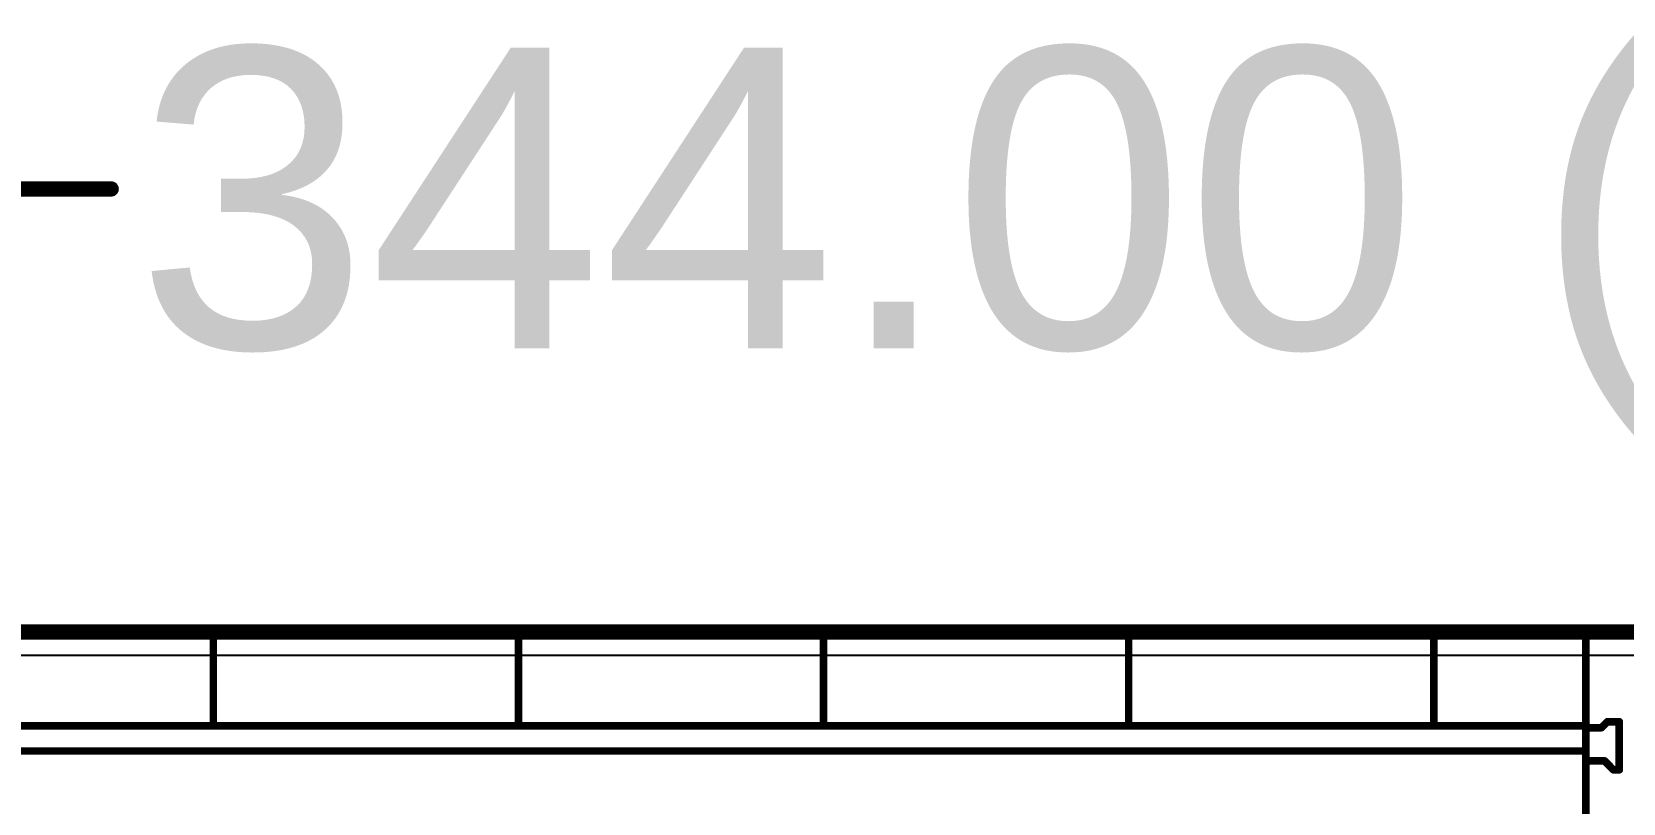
# Model space of a CAD drawing. Header units: inches. Extents: x -11 to 5379, y 0 to 5429.
# Drawn here: x 144.87 to 171.37, y 107.15 to 119.99 of the extents above; entities that cross this region are included whole.
import ezdxf

# ---------------------------------------------------------------- set-up
doc = ezdxf.new("R2010")
doc.units = ezdxf.units.IN
for name, color, linetype in [('Board Outline', 216, 'Continuous'), ('Bottom Layer', 5, 'Continuous'), ('Dimension', 6, 'Continuous'), ('GND', 16, 'Continuous'), ('PWR', 76, 'Continuous'), ('Top Layer', 1, 'Continuous'), ('Top Overlay', 2, 'Continuous')]:
    doc.layers.add(name, color=color, linetype=linetype)
doc.styles.add('Arial', font='', dxfattribs={"height": 0.2})
doc.styles.get('Arial').set_extended_font_data('Arial')

# ---------------------------------------------------------------- blocks, each defined once
blk = doc.blocks.new('DB128V_5_08_12P_GN_S_73')
at = {"layer": 'Top Overlay'}
for points in [[(-30.48, 5.2, 0.127, 0.127, 0), (30.48, 5.2, 0.127, 0.127, 0)], [(7.63, 3.632, 0.127, 0.127, 0), (7.63, 5.19, 0.127, 0.127, 0)], [(12.71, 3.632, 0.127, 0.127, 0), (12.71, 5.19, 0.127, 0.127, 0)], [(17.79, 3.632, 0.127, 0.127, 0), (17.79, 5.19, 0.127, 0.127, 0)], [(22.87, 3.632, 0.127, 0.127, 0), (22.87, 5.19, 0.127, 0.127, 0)], [(27.95, 3.632, 0.127, 0.127, 0), (27.95, 5.19, 0.127, 0.127, 0)], [(30.48, -5, 0.127, 0.127, 0), (30.48, 5.2, 0.127, 0.127, 0)], [(30.74, 3.598, 0.127, 0.127, 0), (30.841, 3.697, 0.127, 0.127, 0)], [(30.841, 3.697, 0.127, 0.127, 0), (31.039, 3.697, 0.127, 0.127, 0)], [(31.039, 2.897, 0.127, 0.127, 0), (31.039, 3.697, 0.127, 0.127, 0)], [(-30.48, 3.631, 0.127, 0.127, 0), (30.48, 3.631, 0.127, 0.127, 0)], [(30.48, 3.598, 0.127, 0.127, 0), (30.54, 3.6, 0.127, 0.127, 0)], [(30.48, 3.598, 0.127, 0.127, 0), (30.74, 3.598, 0.127, 0.127, 0)], [(-30.48, 3.21, 0.127, 0.127, 0), (30.48, 3.21, 0.127, 0.127, 0)], [(30.48, 3.045, 0.127, 0.127, 0), (30.795, 3.045, 0.127, 0.127, 0)], [(30.795, 3.045, 0.127, 0.127, 0), (30.94, 2.897, 0.127, 0.127, 0)], [(30.94, 2.897, 0.127, 0.127, 0), (31.039, 2.897, 0.127, 0.127, 0)]]:
    blk.add_lwpolyline(points, format="xyseb", dxfattribs=at)
for points in [[(7.598, 5.19, 0.0635, 0.0635, 1), (7.662, 5.19, 0.0635, 0.0635, 1)], [(12.678, 5.19, 0.0635, 0.0635, 1), (12.742, 5.19, 0.0635, 0.0635, 1)], [(17.758, 5.19, 0.0635, 0.0635, 1), (17.822, 5.19, 0.0635, 0.0635, 1)], [(22.838, 5.19, 0.0635, 0.0635, 1), (22.902, 5.19, 0.0635, 0.0635, 1)], [(27.918, 5.19, 0.0635, 0.0635, 1), (27.982, 5.19, 0.0635, 0.0635, 1)], [(30.448, 5.2, 0.0635, 0.0635, 1), (30.512, 5.2, 0.0635, 0.0635, 1)], [(30.448, 5.2, 0.0635, 0.0635, 1), (30.512, 5.2, 0.0635, 0.0635, 1)], [(30.809, 3.697, 0.0635, 0.0635, 1), (30.872, 3.697, 0.0635, 0.0635, 1)], [(30.809, 3.697, 0.0635, 0.0635, 1), (30.872, 3.697, 0.0635, 0.0635, 1)], [(31.007, 3.697, 0.0635, 0.0635, 1), (31.071, 3.697, 0.0635, 0.0635, 1)], [(31.007, 3.697, 0.0635, 0.0635, 1), (31.071, 3.697, 0.0635, 0.0635, 1)], [(7.598, 3.632, 0.0635, 0.0635, 1), (7.662, 3.632, 0.0635, 0.0635, 1)], [(12.678, 3.632, 0.0635, 0.0635, 1), (12.742, 3.632, 0.0635, 0.0635, 1)], [(17.758, 3.632, 0.0635, 0.0635, 1), (17.822, 3.632, 0.0635, 0.0635, 1)], [(22.838, 3.632, 0.0635, 0.0635, 1), (22.902, 3.632, 0.0635, 0.0635, 1)], [(27.918, 3.632, 0.0635, 0.0635, 1), (27.982, 3.632, 0.0635, 0.0635, 1)], [(30.448, 3.631, 0.0635, 0.0635, 1), (30.512, 3.631, 0.0635, 0.0635, 1)], [(30.448, 3.598, 0.0635, 0.0635, 1), (30.512, 3.598, 0.0635, 0.0635, 1)], [(30.448, 3.598, 0.0635, 0.0635, 1), (30.512, 3.598, 0.0635, 0.0635, 1)], [(30.508, 3.6, 0.0635, 0.0635, 1), (30.572, 3.6, 0.0635, 0.0635, 1)], [(30.708, 3.598, 0.0635, 0.0635, 1), (30.772, 3.598, 0.0635, 0.0635, 1)], [(30.708, 3.598, 0.0635, 0.0635, 1), (30.772, 3.598, 0.0635, 0.0635, 1)], [(30.448, 3.21, 0.0635, 0.0635, 1), (30.512, 3.21, 0.0635, 0.0635, 1)], [(30.448, 3.045, 0.0635, 0.0635, 1), (30.512, 3.045, 0.0635, 0.0635, 1)], [(30.763, 3.045, 0.0635, 0.0635, 1), (30.827, 3.045, 0.0635, 0.0635, 1)], [(30.763, 3.045, 0.0635, 0.0635, 1), (30.827, 3.045, 0.0635, 0.0635, 1)], [(30.908, 2.897, 0.0635, 0.0635, 1), (30.971, 2.897, 0.0635, 0.0635, 1)], [(30.908, 2.897, 0.0635, 0.0635, 1), (30.971, 2.897, 0.0635, 0.0635, 1)], [(31.007, 2.897, 0.0635, 0.0635, 1), (31.071, 2.897, 0.0635, 0.0635, 1)], [(31.007, 2.897, 0.0635, 0.0635, 1), (31.071, 2.897, 0.0635, 0.0635, 1)]]:
    blk.add_lwpolyline(points, format="xyseb", close=True, dxfattribs=at)

msp = doc.modelspace()

# ---------------------------------------------------------------- linework, layer by layer
at = {"layer": 'Board Outline'}
msp.add_lwpolyline([(0, 110, 0.254, 0.254, 0), (344, 110, 0.254, 0.254, 0)], format="xyseb", dxfattribs=at)
at = {"layer": 'Bottom Layer'}
msp.add_line((9.671, 109.612), (186.207, 109.612), dxfattribs=at)
at = {"layer": 'Dimension'}
msp.add_lwpolyline([(0, 117.373, 0.254, 0.254, 0), (146.195, 117.373, 0.254, 0.254, 0)], format="xyseb", dxfattribs=at)
msp.add_lwpolyline([(146.132, 117.373, 0.127, 0.127, 1), (146.259, 117.373, 0.127, 0.127, 1)], format="xyseb", close=True, dxfattribs=at)
at = {"layer": 'GND'}
msp.add_line((0.388, 109.612), (343.612, 109.612), dxfattribs=at)
at = {"layer": 'PWR'}
msp.add_line((0.388, 109.612), (206.578, 109.612), dxfattribs=at)
at = {"layer": 'Top Layer'}
msp.add_line((9.671, 109.612), (186.207, 109.612), dxfattribs=at)

# ---------------------------------------------------------------- block references
msp.add_blockref('DB128V_5_08_12P_GN_S_73', (140.266, 104.809))

# ---------------------------------------------------------------- texts
at = {"layer": 'Dimension', "style": 'Arial'}
msp.add_text('344.00 (mm)', height=5, dxfattribs=at).set_placement((146.602, 114.722))

doc.saveas('drawing.dxf')
